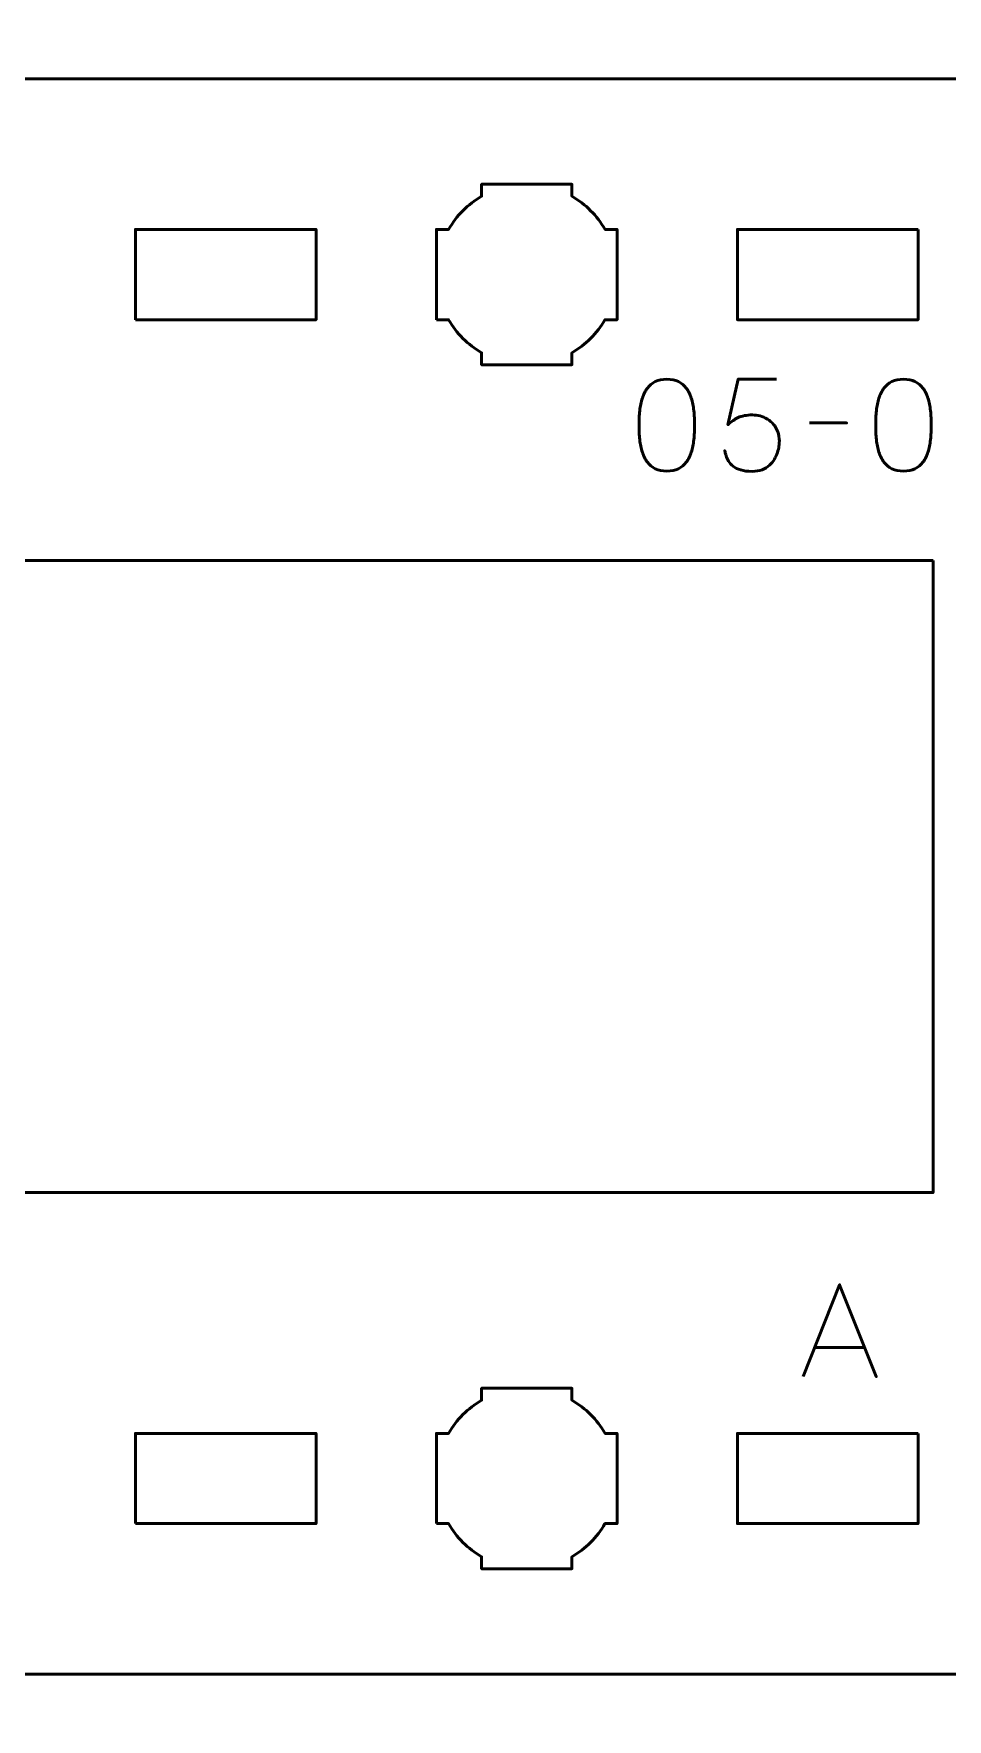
# Model space of a CAD drawing. Header units: centimetres. Extents: x -21 to 0, y -29.7 to 0.
# Drawn here: x -7.14 to -4.1, y -15.46 to -9.86 of the extents above; entities that cross this region are included whole.
import ezdxf

# ---------------------------------------------------------------- set-up
doc = ezdxf.new("R2010")
doc.units = ezdxf.units.CM
doc.header["$MEASUREMENT"] = 0
doc.layers.add('Layer 1', color=7, linetype='Continuous')

msp = doc.modelspace()

# ---------------------------------------------------------------- linework, layer by layer
at = {"layer": 'Layer 1', "color": 1, "lineweight": 53}
msp.add_open_spline([(-21.00003, -29.19995), (-21.00003, -29.19995), (-21.00003, -2.89992), (-21.00003, -2.89992), (-21.00003, -2.89992), (-21.00003, -2.81709), (-20.93286, -2.74992), (-20.85003, -2.74992), (-20.85003, -2.74992), (-20.7672, -2.74992), (-20.70003, -2.68275), (-20.70003, -2.59992), (-20.70003, -2.59992), (-20.70003, -2.51709), (-20.7672, -2.44992), (-20.85003, -2.44992), (-20.85003, -2.44992), (-20.93286, -2.44992), (-21.00003, -2.38275), (-21.00003, -2.29992), (-21.00003, -2.29992), (-21.00003, -2.21709), (-20.93286, -2.14992), (-20.85003, -2.14992), (-20.85003, -2.14992), (-20.7672, -2.14992), (-20.70003, -2.08275), (-20.70003, -1.99992), (-20.70003, -1.99992), (-20.70003, -1.91709), (-20.7672, -1.84992), (-20.85003, -1.84992), (-20.85003, -1.84992), (-20.93286, -1.84992), (-21.00003, -1.78275), (-21.00003, -1.69992), (-21.00003, -1.69992), (-21.00003, -1.61709), (-20.93286, -1.54992), (-20.85003, -1.54992), (-20.85003, -1.54992), (-20.7672, -1.54992), (-20.70003, -1.48275), (-20.70003, -1.39992), (-20.70003, -1.39992), (-20.70003, -1.31709), (-20.7672, -1.24992), (-20.85003, -1.24992), (-20.85003, -1.24992), (-20.93286, -1.24992), (-21.00003, -1.18275), (-21.00003, -1.09992), (-21.00003, -1.09992), (-21.00003, -1.09992), (-21.00003, -0.49992), (-21.00003, -0.49992), (-21.00003, -0.49992), (-21.00003, -0.22295), (-20.77694, 0.00004), (-20.49994, 0.00004), (-20.49994, 0.00004), (-20.49994, 0.00004), (-0.50008, 0.00004), (-0.50008, 0.00004), (-0.50008, 0.00004), (-0.22294, 0.00004), (0.00002, -0.22295), (0.00002, -0.49992), (0.00002, -0.49992), (0.00002, -0.49992), (0.00002, -29.19995), (0.00002, -29.19995), (0.00002, -29.19995), (0.00002, -29.47695), (-0.22294, -29.70004), (-0.50008, -29.70004), (-0.50008, -29.70004), (-0.50008, -29.70004), (-20.49994, -29.70004), (-20.49994, -29.70004), (-20.49994, -29.70004), (-20.77694, -29.70004), (-21.00003, -29.47695), (-21.00003, -29.19995)], degree=3, knots=[0, 0, 0, 0, 0.047619, 0.047619, 0.047619, 0.047619, 0.0952381, 0.0952381, 0.0952381, 0.0952381, 0.1428571, 0.1428571, 0.1428571, 0.1428571, 0.1904762, 0.1904762, 0.1904762, 0.1904762, 0.2380952, 0.2380952, 0.2380952, 0.2380952, 0.2857143, 0.2857143, 0.2857143, 0.2857143, 0.3333333, 0.3333333, 0.3333333, 0.3333333, 0.3809524, 0.3809524, 0.3809524, 0.3809524, 0.4285714, 0.4285714, 0.4285714, 0.4285714, 0.4761905, 0.4761905, 0.4761905, 0.4761905, 0.5238095, 0.5238095, 0.5238095, 0.5238095, 0.5714286, 0.5714286, 0.5714286, 0.5714286, 0.6190476, 0.6190476, 0.6190476, 0.6190476, 0.6666667, 0.6666667, 0.6666667, 0.6666667, 0.7142857, 0.7142857, 0.7142857, 0.7142857, 0.7619048, 0.7619048, 0.7619048, 0.7619048, 0.8095238, 0.8095238, 0.8095238, 0.8095238, 0.8571429, 0.8571429, 0.8571429, 0.8571429, 0.9047619, 0.9047619, 0.9047619, 0.9047619, 0.952381, 0.952381, 0.952381, 0.952381, 1, 1, 1, 1], dxfattribs=at)
at = {"layer": 'Layer 1', "color": 3, "lineweight": 53}
msp.add_open_spline([(-0.85004, -14.81233), (-0.85012, -15.08939), (-1.07319, -15.31227), (-1.35014, -15.31227), (-1.35014, -15.31227), (-4.11673, -15.31227), (-6.88335, -15.31227), (-9.64994, -15.31227), (-9.64994, -15.31227), (-9.92694, -15.31227), (-10.15004, -15.08918), (-10.15004, -14.81218), (-10.15004, -14.81218), (-10.15004, -14.81218), (-10.15004, -10.51232), (-10.15004, -10.51232), (-10.15004, -10.51232), (-10.15004, -10.23519), (-9.92694, -10.01223), (-9.64994, -10.01223), (-9.64994, -10.01223), (-6.88335, -10.01223), (-4.11673, -10.01223), (-1.35014, -10.01223), (-1.35014, -10.01223), (-1.07314, -10.01223), (-0.85004, -10.23532), (-0.85004, -10.51232), (-0.85004, -10.51232), (-0.85004, -10.51232), (-0.85004, -14.81233), (-0.85004, -14.81233)], degree=3, knots=[0, 0, 0, 0, 0.125, 0.125, 0.125, 0.125, 0.25, 0.25, 0.25, 0.25, 0.375, 0.375, 0.375, 0.375, 0.5, 0.5, 0.5, 0.5, 0.625, 0.625, 0.625, 0.625, 0.75, 0.75, 0.75, 0.75, 0.875, 0.875, 0.875, 0.875, 1, 1, 1, 1], dxfattribs=at)
at = {"layer": 'Layer 1', "lineweight": 53}
for points, knots in [([(-5.79999, -10.81232), (-5.79999, -10.81232), (-5.79999, -10.6638), (-5.79999, -10.6638), (-5.79999, -10.6638), (-5.79999, -10.6638), (-5.80001, -10.66225), (-5.80001, -10.66225), (-5.80001, -10.66225), (-5.80001, -10.66225), (-5.79999, -10.6607), (-5.79999, -10.6607), (-5.79999, -10.6607), (-5.79999, -10.6607), (-5.79999, -10.51232), (-5.79999, -10.51232), (-5.79999, -10.51232), (-5.79999, -10.51232), (-5.7599, -10.51232), (-5.7599, -10.51232), (-5.7599, -10.51232), (-5.73355, -10.46675), (-5.69555, -10.42877), (-5.65, -10.40241), (-5.65, -10.40241), (-5.65, -10.40241), (-5.65, -10.36232), (-5.65, -10.36232), (-5.65, -10.36232), (-5.65, -10.36232), (-5.50595, -10.36232), (-5.50595, -10.36232), (-5.50595, -10.36232), (-5.50595, -10.36232), (-5.50001, -10.36226), (-5.50001, -10.36226), (-5.50001, -10.36226), (-5.50001, -10.36226), (-5.49407, -10.36232), (-5.49407, -10.36232), (-5.49407, -10.36232), (-5.49407, -10.36232), (-5.35, -10.36232), (-5.35, -10.36232), (-5.35, -10.36232), (-5.35, -10.36232), (-5.35, -10.40239), (-5.35, -10.40239), (-5.35, -10.40239), (-5.30443, -10.42875), (-5.26644, -10.46674), (-5.2401, -10.51232), (-5.2401, -10.51232), (-5.2401, -10.51232), (-5.2, -10.51232), (-5.2, -10.51232), (-5.2, -10.51232), (-5.2, -10.51232), (-5.2, -10.81232), (-5.2, -10.81232), (-5.2, -10.81232), (-5.2, -10.81232), (-5.24019, -10.81232), (-5.24019, -10.81232), (-5.24019, -10.81232), (-5.26653, -10.85782), (-5.30449, -10.89576), (-5.35, -10.9221), (-5.35, -10.9221), (-5.35, -10.9221), (-5.35, -10.96231), (-5.35, -10.96231), (-5.35, -10.96231), (-5.35, -10.96231), (-5.65, -10.96231), (-5.65, -10.96231), (-5.65, -10.96231), (-5.65, -10.96231), (-5.65, -10.92208), (-5.65, -10.92208), (-5.65, -10.92208), (-5.6955, -10.89574), (-5.73346, -10.85781), (-5.7598, -10.81232), (-5.7598, -10.81232), (-5.7598, -10.81232), (-5.79999, -10.81232), (-5.79999, -10.81232)], [0, 0, 0, 0, 0.0454545, 0.0454545, 0.0454545, 0.0454545, 0.0909091, 0.0909091, 0.0909091, 0.0909091, 0.1363636, 0.1363636, 0.1363636, 0.1363636, 0.1818182, 0.1818182, 0.1818182, 0.1818182, 0.2272727, 0.2272727, 0.2272727, 0.2272727, 0.2727273, 0.2727273, 0.2727273, 0.2727273, 0.3181818, 0.3181818, 0.3181818, 0.3181818, 0.3636364, 0.3636364, 0.3636364, 0.3636364, 0.4090909, 0.4090909, 0.4090909, 0.4090909, 0.4545455, 0.4545455, 0.4545455, 0.4545455, 0.5, 0.5, 0.5, 0.5, 0.5454545, 0.5454545, 0.5454545, 0.5454545, 0.5909091, 0.5909091, 0.5909091, 0.5909091, 0.6363636, 0.6363636, 0.6363636, 0.6363636, 0.6818182, 0.6818182, 0.6818182, 0.6818182, 0.7272727, 0.7272727, 0.7272727, 0.7272727, 0.7727273, 0.7727273, 0.7727273, 0.7727273, 0.8181818, 0.8181818, 0.8181818, 0.8181818, 0.8636364, 0.8636364, 0.8636364, 0.8636364, 0.9090909, 0.9090909, 0.9090909, 0.9090909, 0.9545455, 0.9545455, 0.9545455, 0.9545455, 1, 1, 1, 1]), ([(-6.79999, -10.81232), (-6.79999, -10.81232), (-6.79999, -10.51232), (-6.79999, -10.51232), (-6.79999, -10.51232), (-6.79999, -10.51232), (-6.2, -10.51232), (-6.2, -10.51232), (-6.2, -10.51232), (-6.2, -10.51232), (-6.2, -10.81232), (-6.2, -10.81232), (-6.2, -10.81232), (-6.2, -10.81232), (-6.79999, -10.81232), (-6.79999, -10.81232)], [0, 0, 0, 0, 0.25, 0.25, 0.25, 0.25, 0.5, 0.5, 0.5, 0.5, 0.75, 0.75, 0.75, 0.75, 1, 1, 1, 1]), ([(-4.20009, -10.51232), (-4.20009, -10.51232), (-4.20009, -10.81233), (-4.20009, -10.81233), (-4.20009, -10.81233), (-4.20009, -10.81233), (-4.80008, -10.81233), (-4.80008, -10.81233), (-4.80008, -10.81233), (-4.80008, -10.81233), (-4.80008, -10.51232), (-4.80008, -10.51232), (-4.80008, -10.51232), (-4.80008, -10.51232), (-4.20009, -10.51232), (-4.20009, -10.51232)], [0, 0, 0, 0, 0.25, 0.25, 0.25, 0.25, 0.5, 0.5, 0.5, 0.5, 0.75, 0.75, 0.75, 0.75, 1, 1, 1, 1]), ([(-4.15004, -11.61226), (-4.15004, -12.86242), (-4.15004, -12.46206), (-4.15004, -13.71225), (-4.15004, -13.71225), (-6.06708, -13.71224), (-6.91152, -13.71223), (-8.85004, -13.71224), (-8.85004, -13.71224), (-8.85004, -12.83507), (-8.85004, -12.48943), (-8.85004, -11.61225), (-8.85004, -11.61225), (-6.94856, -11.61225), (-6.03987, -11.61226), (-4.15004, -11.61226)], [0, 0, 0, 0, 0.25, 0.25, 0.25, 0.25, 0.5, 0.5, 0.5, 0.5, 0.75, 0.75, 0.75, 0.75, 1, 1, 1, 1]), ([(-5.79999, -14.81232), (-5.79999, -14.81232), (-5.79999, -14.6638), (-5.79999, -14.6638), (-5.79999, -14.6638), (-5.79999, -14.6638), (-5.80001, -14.66225), (-5.80001, -14.66225), (-5.80001, -14.66225), (-5.80001, -14.66225), (-5.79999, -14.6607), (-5.79999, -14.6607), (-5.79999, -14.6607), (-5.79999, -14.6607), (-5.79999, -14.51232), (-5.79999, -14.51232), (-5.79999, -14.51232), (-5.79999, -14.51232), (-5.7599, -14.51232), (-5.7599, -14.51232), (-5.7599, -14.51232), (-5.73355, -14.46675), (-5.69555, -14.42877), (-5.65, -14.40241), (-5.65, -14.40241), (-5.65, -14.40241), (-5.65, -14.36232), (-5.65, -14.36232), (-5.65, -14.36232), (-5.65, -14.36232), (-5.50595, -14.36232), (-5.50595, -14.36232), (-5.50595, -14.36232), (-5.50595, -14.36232), (-5.50001, -14.36226), (-5.50001, -14.36226), (-5.50001, -14.36226), (-5.50001, -14.36226), (-5.49407, -14.36232), (-5.49407, -14.36232), (-5.49407, -14.36232), (-5.49407, -14.36232), (-5.35, -14.36232), (-5.35, -14.36232), (-5.35, -14.36232), (-5.35, -14.36232), (-5.35, -14.40239), (-5.35, -14.40239), (-5.35, -14.40239), (-5.30443, -14.42875), (-5.26644, -14.46674), (-5.2401, -14.51232), (-5.2401, -14.51232), (-5.2401, -14.51232), (-5.2, -14.51232), (-5.2, -14.51232), (-5.2, -14.51232), (-5.2, -14.51232), (-5.2, -14.81232), (-5.2, -14.81232), (-5.2, -14.81232), (-5.2, -14.81232), (-5.24019, -14.81232), (-5.24019, -14.81232), (-5.24019, -14.81232), (-5.26653, -14.85782), (-5.30449, -14.89576), (-5.35, -14.9221), (-5.35, -14.9221), (-5.35, -14.9221), (-5.35, -14.96231), (-5.35, -14.96231), (-5.35, -14.96231), (-5.35, -14.96231), (-5.65, -14.96231), (-5.65, -14.96231), (-5.65, -14.96231), (-5.65, -14.96231), (-5.65, -14.92208), (-5.65, -14.92208), (-5.65, -14.92208), (-5.6955, -14.89574), (-5.73346, -14.85781), (-5.7598, -14.81232), (-5.7598, -14.81232), (-5.7598, -14.81232), (-5.79999, -14.81232), (-5.79999, -14.81232)], [0, 0, 0, 0, 0.0454545, 0.0454545, 0.0454545, 0.0454545, 0.0909091, 0.0909091, 0.0909091, 0.0909091, 0.1363636, 0.1363636, 0.1363636, 0.1363636, 0.1818182, 0.1818182, 0.1818182, 0.1818182, 0.2272727, 0.2272727, 0.2272727, 0.2272727, 0.2727273, 0.2727273, 0.2727273, 0.2727273, 0.3181818, 0.3181818, 0.3181818, 0.3181818, 0.3636364, 0.3636364, 0.3636364, 0.3636364, 0.4090909, 0.4090909, 0.4090909, 0.4090909, 0.4545455, 0.4545455, 0.4545455, 0.4545455, 0.5, 0.5, 0.5, 0.5, 0.5454545, 0.5454545, 0.5454545, 0.5454545, 0.5909091, 0.5909091, 0.5909091, 0.5909091, 0.6363636, 0.6363636, 0.6363636, 0.6363636, 0.6818182, 0.6818182, 0.6818182, 0.6818182, 0.7272727, 0.7272727, 0.7272727, 0.7272727, 0.7727273, 0.7727273, 0.7727273, 0.7727273, 0.8181818, 0.8181818, 0.8181818, 0.8181818, 0.8636364, 0.8636364, 0.8636364, 0.8636364, 0.9090909, 0.9090909, 0.9090909, 0.9090909, 0.9545455, 0.9545455, 0.9545455, 0.9545455, 1, 1, 1, 1]), ([(-6.79999, -14.81232), (-6.79999, -14.81232), (-6.79999, -14.51232), (-6.79999, -14.51232), (-6.79999, -14.51232), (-6.79999, -14.51232), (-6.2, -14.51232), (-6.2, -14.51232), (-6.2, -14.51232), (-6.2, -14.51232), (-6.2, -14.81232), (-6.2, -14.81232), (-6.2, -14.81232), (-6.2, -14.81232), (-6.79999, -14.81232), (-6.79999, -14.81232)], [0, 0, 0, 0, 0.25, 0.25, 0.25, 0.25, 0.5, 0.5, 0.5, 0.5, 0.75, 0.75, 0.75, 0.75, 1, 1, 1, 1]), ([(-4.20009, -14.51232), (-4.20009, -14.51232), (-4.20009, -14.81233), (-4.20009, -14.81233), (-4.20009, -14.81233), (-4.20009, -14.81233), (-4.80008, -14.81233), (-4.80008, -14.81233), (-4.80008, -14.81233), (-4.80008, -14.81233), (-4.80008, -14.51232), (-4.80008, -14.51232), (-4.80008, -14.51232), (-4.80008, -14.51232), (-4.20009, -14.51232), (-4.20009, -14.51232)], [0, 0, 0, 0, 0.25, 0.25, 0.25, 0.25, 0.5, 0.5, 0.5, 0.5, 0.75, 0.75, 0.75, 0.75, 1, 1, 1, 1])]:
    msp.add_open_spline(points, degree=3, knots=knots, dxfattribs=at)
at = {"layer": 'Layer 1', "color": 5, "lineweight": 53}
for points, knots in [([(-5.03474, -11.31509), (-5.01993, -11.31502), (-5.00716, -11.31241), (-4.9965, -11.30733), (-4.9965, -11.30733), (-4.98592, -11.30225), (-4.9771, -11.29498), (-4.97005, -11.28574), (-4.97005, -11.28574), (-4.96306, -11.27643), (-4.95756, -11.26542), (-4.95347, -11.25272), (-4.95347, -11.25272), (-4.94944, -11.24002), (-4.94655, -11.22612), (-4.94493, -11.21088), (-4.94493, -11.21088), (-4.94323, -11.19564), (-4.94239, -11.17962), (-4.94246, -11.16269), (-4.94246, -11.16269), (-4.94239, -11.14583), (-4.94323, -11.12981), (-4.94493, -11.11464), (-4.94493, -11.11464), (-4.94655, -11.09947), (-4.94944, -11.0855), (-4.95347, -11.0728), (-4.95347, -11.0728), (-4.95756, -11.06017), (-4.96306, -11.04917), (-4.97005, -11.03978), (-4.97005, -11.03978), (-4.9771, -11.03047), (-4.98592, -11.0232), (-4.9965, -11.01812), (-4.9965, -11.01812), (-5.00716, -11.01297), (-5.01993, -11.01036), (-5.03474, -11.01029), (-5.03474, -11.01029), (-5.04956, -11.01036), (-5.06233, -11.01297), (-5.07299, -11.01812), (-5.07299, -11.01812), (-5.08357, -11.0232), (-5.09239, -11.03047), (-5.09944, -11.03978), (-5.09944, -11.03978), (-5.10643, -11.04917), (-5.11193, -11.06017), (-5.11602, -11.0728), (-5.11602, -11.0728), (-5.12005, -11.0855), (-5.12294, -11.09947), (-5.12456, -11.11464), (-5.12456, -11.11464), (-5.12625, -11.12981), (-5.1271, -11.14583), (-5.12703, -11.16269), (-5.12703, -11.16269), (-5.1271, -11.17962), (-5.12625, -11.19564), (-5.12456, -11.21088), (-5.12456, -11.21088), (-5.12294, -11.22612), (-5.12005, -11.24002), (-5.11602, -11.25272), (-5.11602, -11.25272), (-5.11193, -11.26542), (-5.10643, -11.27643), (-5.09944, -11.28574), (-5.09944, -11.28574), (-5.09239, -11.29498), (-5.08357, -11.30225), (-5.07299, -11.30733), (-5.07299, -11.30733), (-5.06233, -11.31241), (-5.04956, -11.31502), (-5.03474, -11.31509)], [0, 0, 0, 0, 0.05, 0.05, 0.05, 0.05, 0.1, 0.1, 0.1, 0.1, 0.15, 0.15, 0.15, 0.15, 0.2, 0.2, 0.2, 0.2, 0.25, 0.25, 0.25, 0.25, 0.3, 0.3, 0.3, 0.3, 0.35, 0.35, 0.35, 0.35, 0.4, 0.4, 0.4, 0.4, 0.45, 0.45, 0.45, 0.45, 0.5, 0.5, 0.5, 0.5, 0.55, 0.55, 0.55, 0.55, 0.6, 0.6, 0.6, 0.6, 0.65, 0.65, 0.65, 0.65, 0.7, 0.7, 0.7, 0.7, 0.75, 0.75, 0.75, 0.75, 0.8, 0.8, 0.8, 0.8, 0.85, 0.85, 0.85, 0.85, 0.9, 0.9, 0.9, 0.9, 0.95, 0.95, 0.95, 0.95, 1, 1, 1, 1]), ([(-5.03474, -11.31509), (-5.01993, -11.31502), (-5.00716, -11.31241), (-4.9965, -11.30733), (-4.9965, -11.30733), (-4.98592, -11.30225), (-4.9771, -11.29498), (-4.97005, -11.28574), (-4.97005, -11.28574), (-4.96306, -11.27643), (-4.95756, -11.26542), (-4.95347, -11.25272), (-4.95347, -11.25272), (-4.94944, -11.24002), (-4.94655, -11.22612), (-4.94493, -11.21088), (-4.94493, -11.21088), (-4.94323, -11.19564), (-4.94239, -11.17962), (-4.94246, -11.16269), (-4.94246, -11.16269), (-4.94239, -11.14583), (-4.94323, -11.12981), (-4.94493, -11.11464), (-4.94493, -11.11464), (-4.94655, -11.09947), (-4.94944, -11.0855), (-4.95347, -11.0728), (-4.95347, -11.0728), (-4.95756, -11.06017), (-4.96306, -11.04917), (-4.97005, -11.03978), (-4.97005, -11.03978), (-4.9771, -11.03047), (-4.98592, -11.0232), (-4.9965, -11.01812), (-4.9965, -11.01812), (-5.00716, -11.01297), (-5.01993, -11.01036), (-5.03474, -11.01029), (-5.03474, -11.01029), (-5.04956, -11.01036), (-5.06233, -11.01297), (-5.07299, -11.01812), (-5.07299, -11.01812), (-5.08357, -11.0232), (-5.09239, -11.03047), (-5.09944, -11.03978), (-5.09944, -11.03978), (-5.10643, -11.04917), (-5.11193, -11.06017), (-5.11602, -11.0728), (-5.11602, -11.0728), (-5.12005, -11.0855), (-5.12294, -11.09947), (-5.12456, -11.11464), (-5.12456, -11.11464), (-5.12625, -11.12981), (-5.1271, -11.14583), (-5.12703, -11.16269), (-5.12703, -11.16269), (-5.1271, -11.17962), (-5.12625, -11.19564), (-5.12456, -11.21088), (-5.12456, -11.21088), (-5.12294, -11.22612), (-5.12005, -11.24002), (-5.11602, -11.25272), (-5.11602, -11.25272), (-5.11193, -11.26542), (-5.10643, -11.27643), (-5.09944, -11.28574), (-5.09944, -11.28574), (-5.09239, -11.29498), (-5.08357, -11.30225), (-5.07299, -11.30733), (-5.07299, -11.30733), (-5.06233, -11.31241), (-5.04956, -11.31502), (-5.03474, -11.31509)], [0, 0, 0, 0, 0.05, 0.05, 0.05, 0.05, 0.1, 0.1, 0.1, 0.1, 0.15, 0.15, 0.15, 0.15, 0.2, 0.2, 0.2, 0.2, 0.25, 0.25, 0.25, 0.25, 0.3, 0.3, 0.3, 0.3, 0.35, 0.35, 0.35, 0.35, 0.4, 0.4, 0.4, 0.4, 0.45, 0.45, 0.45, 0.45, 0.5, 0.5, 0.5, 0.5, 0.55, 0.55, 0.55, 0.55, 0.6, 0.6, 0.6, 0.6, 0.65, 0.65, 0.65, 0.65, 0.7, 0.7, 0.7, 0.7, 0.75, 0.75, 0.75, 0.75, 0.8, 0.8, 0.8, 0.8, 0.85, 0.85, 0.85, 0.85, 0.9, 0.9, 0.9, 0.9, 0.95, 0.95, 0.95, 0.95, 1, 1, 1, 1]), ([(-4.67068, -11.00987), (-4.67068, -11.00987), (-4.79768, -11.00987), (-4.79768, -11.00987), (-4.79768, -11.00987), (-4.79768, -11.00987), (-4.83155, -11.16142), (-4.83155, -11.16142), (-4.83155, -11.16142), (-4.82562, -11.15634), (-4.81998, -11.15176), (-4.81454, -11.14773), (-4.81454, -11.14773), (-4.80918, -11.14371), (-4.80354, -11.14033), (-4.79754, -11.1375), (-4.79754, -11.1375), (-4.79161, -11.13468), (-4.78484, -11.13256), (-4.77722, -11.13108), (-4.77722, -11.13108), (-4.76967, -11.1296), (-4.76064, -11.12882), (-4.75027, -11.12882), (-4.75027, -11.12882), (-4.7418, -11.12882), (-4.73333, -11.12995), (-4.72487, -11.13228), (-4.72487, -11.13228), (-4.7164, -11.13454), (-4.70836, -11.138), (-4.70074, -11.14258), (-4.70074, -11.14258), (-4.69305, -11.14724), (-4.68627, -11.15303), (-4.68035, -11.16001), (-4.68035, -11.16001), (-4.67435, -11.167), (-4.66962, -11.17518), (-4.66624, -11.18456), (-4.66624, -11.18456), (-4.66278, -11.19395), (-4.66102, -11.2046), (-4.66095, -11.21645), (-4.66095, -11.21645), (-4.66087, -11.22083), (-4.66137, -11.22633), (-4.66236, -11.23282), (-4.66236, -11.23282), (-4.66327, -11.23931), (-4.66497, -11.24637), (-4.66737, -11.25385), (-4.66737, -11.25385), (-4.66976, -11.26133), (-4.67315, -11.26874), (-4.67745, -11.27607), (-4.67745, -11.27607), (-4.68176, -11.28341), (-4.68726, -11.29011), (-4.69389, -11.29618), (-4.69389, -11.29618), (-4.70053, -11.30225), (-4.70857, -11.30712), (-4.71795, -11.31079), (-4.71795, -11.31079), (-4.72741, -11.31438), (-4.73849, -11.31629), (-4.75111, -11.31636), (-4.75111, -11.31636), (-4.76621, -11.31629), (-4.77891, -11.31467), (-4.78921, -11.31163), (-4.78921, -11.31163), (-4.79952, -11.30853), (-4.80791, -11.30451), (-4.8144, -11.29943), (-4.8144, -11.29943), (-4.82096, -11.29435), (-4.82604, -11.28877), (-4.82971, -11.28271), (-4.82971, -11.28271), (-4.83338, -11.27664), (-4.83613, -11.27057), (-4.83797, -11.2645), (-4.83797, -11.2645), (-4.8398, -11.25843), (-4.84121, -11.25286), (-4.84213, -11.24778), (-4.84213, -11.24778), (-4.84121, -11.25286), (-4.8398, -11.25843), (-4.83797, -11.2645), (-4.83797, -11.2645), (-4.83613, -11.27057), (-4.83338, -11.27664), (-4.82971, -11.28271), (-4.82971, -11.28271), (-4.82604, -11.28877), (-4.82096, -11.29435), (-4.8144, -11.29943), (-4.8144, -11.29943), (-4.80791, -11.30451), (-4.79952, -11.30853), (-4.78921, -11.31163), (-4.78921, -11.31163), (-4.77891, -11.31467), (-4.76621, -11.31629), (-4.75111, -11.31636), (-4.75111, -11.31636), (-4.73849, -11.31629), (-4.72741, -11.31438), (-4.71795, -11.31079), (-4.71795, -11.31079), (-4.70857, -11.30712), (-4.70053, -11.30225), (-4.69389, -11.29618), (-4.69389, -11.29618), (-4.68726, -11.29011), (-4.68176, -11.28341), (-4.67745, -11.27607), (-4.67745, -11.27607), (-4.67315, -11.26874), (-4.66976, -11.26133), (-4.66737, -11.25385), (-4.66737, -11.25385), (-4.66497, -11.24637), (-4.66327, -11.23931), (-4.66236, -11.23282), (-4.66236, -11.23282), (-4.66137, -11.22633), (-4.66087, -11.22083), (-4.66095, -11.21645), (-4.66095, -11.21645), (-4.66102, -11.2046), (-4.66278, -11.19395), (-4.66624, -11.18456), (-4.66624, -11.18456), (-4.66962, -11.17518), (-4.67435, -11.167), (-4.68035, -11.16001), (-4.68035, -11.16001), (-4.68627, -11.15303), (-4.69305, -11.14724), (-4.70074, -11.14258), (-4.70074, -11.14258), (-4.70836, -11.138), (-4.7164, -11.13454), (-4.72487, -11.13228), (-4.72487, -11.13228), (-4.73333, -11.12995), (-4.7418, -11.12882), (-4.75027, -11.12882), (-4.75027, -11.12882), (-4.76064, -11.12882), (-4.76967, -11.1296), (-4.77722, -11.13108), (-4.77722, -11.13108), (-4.78484, -11.13256), (-4.79161, -11.13468), (-4.79754, -11.1375), (-4.79754, -11.1375), (-4.80354, -11.14033), (-4.80918, -11.14371), (-4.81454, -11.14773), (-4.81454, -11.14773), (-4.81998, -11.15176), (-4.82562, -11.15634), (-4.83155, -11.16142), (-4.83155, -11.16142), (-4.83155, -11.16142), (-4.79768, -11.00987), (-4.79768, -11.00987), (-4.79768, -11.00987), (-4.79768, -11.00987), (-4.67068, -11.00987), (-4.67068, -11.00987)], [0, 0, 0, 0, 0.0227273, 0.0227273, 0.0227273, 0.0227273, 0.0454545, 0.0454545, 0.0454545, 0.0454545, 0.0681818, 0.0681818, 0.0681818, 0.0681818, 0.0909091, 0.0909091, 0.0909091, 0.0909091, 0.1136364, 0.1136364, 0.1136364, 0.1136364, 0.1363636, 0.1363636, 0.1363636, 0.1363636, 0.1590909, 0.1590909, 0.1590909, 0.1590909, 0.1818182, 0.1818182, 0.1818182, 0.1818182, 0.2045455, 0.2045455, 0.2045455, 0.2045455, 0.2272727, 0.2272727, 0.2272727, 0.2272727, 0.25, 0.25, 0.25, 0.25, 0.2727273, 0.2727273, 0.2727273, 0.2727273, 0.2954545, 0.2954545, 0.2954545, 0.2954545, 0.3181818, 0.3181818, 0.3181818, 0.3181818, 0.3409091, 0.3409091, 0.3409091, 0.3409091, 0.3636364, 0.3636364, 0.3636364, 0.3636364, 0.3863636, 0.3863636, 0.3863636, 0.3863636, 0.4090909, 0.4090909, 0.4090909, 0.4090909, 0.4318182, 0.4318182, 0.4318182, 0.4318182, 0.4545455, 0.4545455, 0.4545455, 0.4545455, 0.4772727, 0.4772727, 0.4772727, 0.4772727, 0.5, 0.5, 0.5, 0.5, 0.5227273, 0.5227273, 0.5227273, 0.5227273, 0.5454545, 0.5454545, 0.5454545, 0.5454545, 0.5681818, 0.5681818, 0.5681818, 0.5681818, 0.5909091, 0.5909091, 0.5909091, 0.5909091, 0.6136364, 0.6136364, 0.6136364, 0.6136364, 0.6363636, 0.6363636, 0.6363636, 0.6363636, 0.6590909, 0.6590909, 0.6590909, 0.6590909, 0.6818182, 0.6818182, 0.6818182, 0.6818182, 0.7045455, 0.7045455, 0.7045455, 0.7045455, 0.7272727, 0.7272727, 0.7272727, 0.7272727, 0.75, 0.75, 0.75, 0.75, 0.7727273, 0.7727273, 0.7727273, 0.7727273, 0.7954545, 0.7954545, 0.7954545, 0.7954545, 0.8181818, 0.8181818, 0.8181818, 0.8181818, 0.8409091, 0.8409091, 0.8409091, 0.8409091, 0.8636364, 0.8636364, 0.8636364, 0.8636364, 0.8863636, 0.8863636, 0.8863636, 0.8863636, 0.9090909, 0.9090909, 0.9090909, 0.9090909, 0.9318182, 0.9318182, 0.9318182, 0.9318182, 0.9545455, 0.9545455, 0.9545455, 0.9545455, 0.9772727, 0.9772727, 0.9772727, 0.9772727, 1, 1, 1, 1]), ([(-4.24862, -11.31509), (-4.23381, -11.31502), (-4.22104, -11.31241), (-4.21038, -11.30733), (-4.21038, -11.30733), (-4.1998, -11.30225), (-4.19098, -11.29498), (-4.18393, -11.28574), (-4.18393, -11.28574), (-4.17694, -11.27643), (-4.17144, -11.26542), (-4.16735, -11.25272), (-4.16735, -11.25272), (-4.16332, -11.24002), (-4.16043, -11.22612), (-4.15881, -11.21088), (-4.15881, -11.21088), (-4.15711, -11.19564), (-4.15627, -11.17962), (-4.15634, -11.16269), (-4.15634, -11.16269), (-4.15627, -11.14583), (-4.15711, -11.12981), (-4.15881, -11.11464), (-4.15881, -11.11464), (-4.16043, -11.09947), (-4.16332, -11.0855), (-4.16735, -11.0728), (-4.16735, -11.0728), (-4.17144, -11.06017), (-4.17694, -11.04917), (-4.18393, -11.03978), (-4.18393, -11.03978), (-4.19098, -11.03047), (-4.1998, -11.0232), (-4.21038, -11.01812), (-4.21038, -11.01812), (-4.22104, -11.01297), (-4.23381, -11.01036), (-4.24862, -11.01029), (-4.24862, -11.01029), (-4.26344, -11.01036), (-4.27621, -11.01297), (-4.28687, -11.01812), (-4.28687, -11.01812), (-4.29745, -11.0232), (-4.30627, -11.03047), (-4.31332, -11.03978), (-4.31332, -11.03978), (-4.32031, -11.04917), (-4.32581, -11.06017), (-4.3299, -11.0728), (-4.3299, -11.0728), (-4.33393, -11.0855), (-4.33682, -11.09947), (-4.33844, -11.11464), (-4.33844, -11.11464), (-4.34013, -11.12981), (-4.34098, -11.14583), (-4.34091, -11.16269), (-4.34091, -11.16269), (-4.34098, -11.17962), (-4.34013, -11.19564), (-4.33844, -11.21088), (-4.33844, -11.21088), (-4.33682, -11.22612), (-4.33393, -11.24002), (-4.3299, -11.25272), (-4.3299, -11.25272), (-4.32581, -11.26542), (-4.32031, -11.27643), (-4.31332, -11.28574), (-4.31332, -11.28574), (-4.30627, -11.29498), (-4.29745, -11.30225), (-4.28687, -11.30733), (-4.28687, -11.30733), (-4.27621, -11.31241), (-4.26344, -11.31502), (-4.24862, -11.31509)], [0, 0, 0, 0, 0.05, 0.05, 0.05, 0.05, 0.1, 0.1, 0.1, 0.1, 0.15, 0.15, 0.15, 0.15, 0.2, 0.2, 0.2, 0.2, 0.25, 0.25, 0.25, 0.25, 0.3, 0.3, 0.3, 0.3, 0.35, 0.35, 0.35, 0.35, 0.4, 0.4, 0.4, 0.4, 0.45, 0.45, 0.45, 0.45, 0.5, 0.5, 0.5, 0.5, 0.55, 0.55, 0.55, 0.55, 0.6, 0.6, 0.6, 0.6, 0.65, 0.65, 0.65, 0.65, 0.7, 0.7, 0.7, 0.7, 0.75, 0.75, 0.75, 0.75, 0.8, 0.8, 0.8, 0.8, 0.85, 0.85, 0.85, 0.85, 0.9, 0.9, 0.9, 0.9, 0.95, 0.95, 0.95, 0.95, 1, 1, 1, 1]), ([(-4.24862, -11.31509), (-4.23381, -11.31502), (-4.22104, -11.31241), (-4.21038, -11.30733), (-4.21038, -11.30733), (-4.1998, -11.30225), (-4.19098, -11.29498), (-4.18393, -11.28574), (-4.18393, -11.28574), (-4.17694, -11.27643), (-4.17144, -11.26542), (-4.16735, -11.25272), (-4.16735, -11.25272), (-4.16332, -11.24002), (-4.16043, -11.22612), (-4.15881, -11.21088), (-4.15881, -11.21088), (-4.15711, -11.19564), (-4.15627, -11.17962), (-4.15634, -11.16269), (-4.15634, -11.16269), (-4.15627, -11.14583), (-4.15711, -11.12981), (-4.15881, -11.11464), (-4.15881, -11.11464), (-4.16043, -11.09947), (-4.16332, -11.0855), (-4.16735, -11.0728), (-4.16735, -11.0728), (-4.17144, -11.06017), (-4.17694, -11.04917), (-4.18393, -11.03978), (-4.18393, -11.03978), (-4.19098, -11.03047), (-4.1998, -11.0232), (-4.21038, -11.01812), (-4.21038, -11.01812), (-4.22104, -11.01297), (-4.23381, -11.01036), (-4.24862, -11.01029), (-4.24862, -11.01029), (-4.26344, -11.01036), (-4.27621, -11.01297), (-4.28687, -11.01812), (-4.28687, -11.01812), (-4.29745, -11.0232), (-4.30627, -11.03047), (-4.31332, -11.03978), (-4.31332, -11.03978), (-4.32031, -11.04917), (-4.32581, -11.06017), (-4.3299, -11.0728), (-4.3299, -11.0728), (-4.33393, -11.0855), (-4.33682, -11.09947), (-4.33844, -11.11464), (-4.33844, -11.11464), (-4.34013, -11.12981), (-4.34098, -11.14583), (-4.34091, -11.16269), (-4.34091, -11.16269), (-4.34098, -11.17962), (-4.34013, -11.19564), (-4.33844, -11.21088), (-4.33844, -11.21088), (-4.33682, -11.22612), (-4.33393, -11.24002), (-4.3299, -11.25272), (-4.3299, -11.25272), (-4.32581, -11.26542), (-4.32031, -11.27643), (-4.31332, -11.28574), (-4.31332, -11.28574), (-4.30627, -11.29498), (-4.29745, -11.30225), (-4.28687, -11.30733), (-4.28687, -11.30733), (-4.27621, -11.31241), (-4.26344, -11.31502), (-4.24862, -11.31509)], [0, 0, 0, 0, 0.05, 0.05, 0.05, 0.05, 0.1, 0.1, 0.1, 0.1, 0.15, 0.15, 0.15, 0.15, 0.2, 0.2, 0.2, 0.2, 0.25, 0.25, 0.25, 0.25, 0.3, 0.3, 0.3, 0.3, 0.35, 0.35, 0.35, 0.35, 0.4, 0.4, 0.4, 0.4, 0.45, 0.45, 0.45, 0.45, 0.5, 0.5, 0.5, 0.5, 0.55, 0.55, 0.55, 0.55, 0.6, 0.6, 0.6, 0.6, 0.65, 0.65, 0.65, 0.65, 0.7, 0.7, 0.7, 0.7, 0.75, 0.75, 0.75, 0.75, 0.8, 0.8, 0.8, 0.8, 0.85, 0.85, 0.85, 0.85, 0.9, 0.9, 0.9, 0.9, 0.95, 0.95, 0.95, 0.95, 1, 1, 1, 1]), ([(-4.56104, -11.15549), (-4.56104, -11.15549), (-4.43785, -11.15549), (-4.43785, -11.15549), (-4.43785, -11.15549), (-4.43785, -11.15549), (-4.56104, -11.15549), (-4.56104, -11.15549)], [0, 0, 0, 0, 0.5, 0.5, 0.5, 0.5, 1, 1, 1, 1]), ([(-4.58179, -14.32352), (-4.58179, -14.32352), (-4.46072, -14.0183), (-4.46072, -14.0183), (-4.46072, -14.0183), (-4.46072, -14.0183), (-4.33922, -14.32352), (-4.33922, -14.32352), (-4.33922, -14.32352), (-4.33922, -14.32352), (-4.46072, -14.0183), (-4.46072, -14.0183), (-4.46072, -14.0183), (-4.46072, -14.0183), (-4.58179, -14.32352), (-4.58179, -14.32352)], [0, 0, 0, 0, 0.25, 0.25, 0.25, 0.25, 0.5, 0.5, 0.5, 0.5, 0.75, 0.75, 0.75, 0.75, 1, 1, 1, 1]), ([(-4.54369, -14.22742), (-4.54369, -14.22742), (-4.37775, -14.22742), (-4.37775, -14.22742), (-4.37775, -14.22742), (-4.37775, -14.22742), (-4.54369, -14.22742), (-4.54369, -14.22742)], [0, 0, 0, 0, 0.5, 0.5, 0.5, 0.5, 1, 1, 1, 1])]:
    msp.add_open_spline(points, degree=3, knots=knots, dxfattribs=at)

doc.saveas('drawing.dxf')
